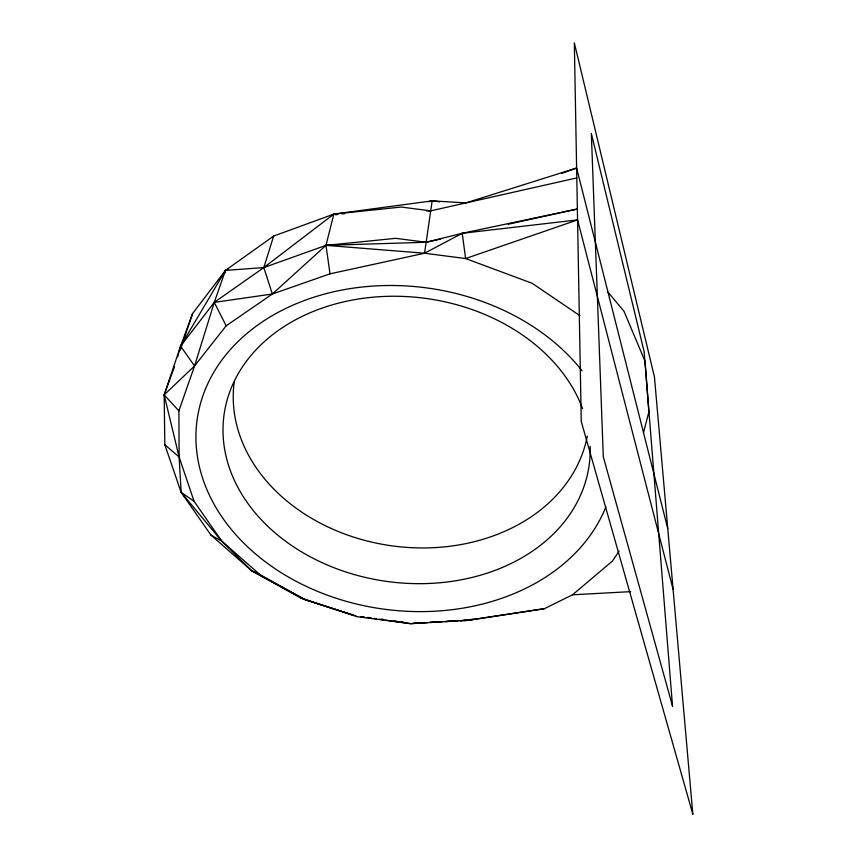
<?xml version="1.0" encoding="UTF-8"?>
<svg xmlns="http://www.w3.org/2000/svg" width="857" height="857" viewBox="0 0 857 857"><rect width="100%" height="100%" fill="white"/><g stroke="black" fill="none" stroke-linecap="round" stroke-linejoin="round"><path stroke-width="1.29" d="M619.097 551.072L612.476 561.035L572.53 594.801L544.388 608.695L469.732 620.157L410.61 623.66L356.866 616.633L300.807 598.079L251.776 570.826L210.983 535.1L181.148 492.379L164.823 444.74L164.169 394.884L180.581 346.153L214.271 302.382L272.355 294.015L330.031 273.833L424.558 253.233L432.164 200.849L465.887 202.916L576.622 168.036L667.764 528.64M330.031 273.833L325.981 245.359L333.855 214.1L432.164 200.849L439.92 201.845M643.489 432.624L648.888 411.928L645.064 361.343L624.014 311.316L607.977 292.119M177.645 356.908L180.581 346.153L192.568 313.576L225.477 270.394L273.64 236.061L333.855 214.1L401.28 207.051L430.707 210.854L576.804 177.924M224.738 272.954L225.477 270.394L227.887 269.259M300.807 598.079L354.059 615.369L305.713 600.018L251.776 570.826L221.717 541.078L181.148 492.379L179.124 456.995L178.899 410.857L194.55 365.95L214.271 302.382L225.477 270.394L263.827 267.577L325.981 245.359L395.688 238.332L426.154 242.263L440.487 239.114M273.64 236.061L263.827 267.577L272.355 294.015L226.173 325.799L194.55 365.95L164.169 394.884L179.124 456.995L194.046 501.249L221.717 541.078L259.789 574.49L305.713 600.018M180.184 350.299L192.568 313.576M174.539 366.614L164.169 394.884L178.899 410.857M225.477 270.394L180.581 346.153L194.55 365.95M272.355 294.015L325.981 245.359L426.154 242.263L462.234 233.297L577.372 209.012L508.276 224.202M331.563 215.439L333.855 214.1L337.84 213.961M325.981 245.359L424.558 253.233L462.234 233.297L577.564 219.885L673.088 589.327M561.517 173.435L576.622 168.036M577.564 219.885L465.608 258.546L424.558 253.233M472.271 619.343L460.541 620.704M473.61 619.183L469.732 620.157L460.434 620.672M428.275 201.727L432.164 200.849M464.258 620.747L544.388 608.695M427.686 622.643L410.61 623.66L385.596 620.093M430.321 622.493L442.148 621.796M444.772 621.636L457.906 620.864M572.53 594.801L630.752 591.641M413.888 623.2L424.526 622.621M429.85 622.332L440.487 621.754M445.801 621.464L456.438 620.886M341.814 213.832L344.471 213.736M426.732 210.983L430.707 210.854M361.825 616.633L364.429 616.976M368.328 617.479L370.931 617.822M381.344 619.183L383.947 619.525M394.349 620.886L396.952 621.229M400.851 621.732L403.454 622.075M360.593 616.537L363.218 616.911M367.171 617.468L371.124 618.036M373.748 618.411L376.384 618.786M379.019 619.161L382.972 619.718M336.383 214.871L333.855 214.1L263.827 267.577L214.271 302.382L226.173 325.799M251.776 570.826L259.789 574.49M355.323 615.787L356.866 616.633M210.983 535.1L221.717 541.078M580.028 315.783L532.208 283.303L465.608 258.546L462.234 233.297M181.148 492.379L194.046 501.249M164.823 444.74L179.124 456.995M590.141 446.218A184.276 142.84 7.8 0 1 333.373 567.473A184.276 142.84 7.8 0 1 284.899 326.035A184.276 142.84 7.8 0 1 582.589 408.618M587.313 436.063A178.663 141.223 7.8 0 1 388.66 545.373A178.663 141.223 7.8 0 1 234.197 382.158M605.888 506.873A210.297 162.048 7.8 0 1 299.339 582.974A210.297 162.048 7.8 0 1 254.583 327.374A210.297 162.048 7.8 0 1 582.064 370.802M692.831 814.15L581.26 421.537L574.329 42.85L654.437 376.887L692.831 814.15M672.509 706.018L603.296 456.792L591.341 133.467L644.143 351.724L672.509 706.018"/></g></svg>
